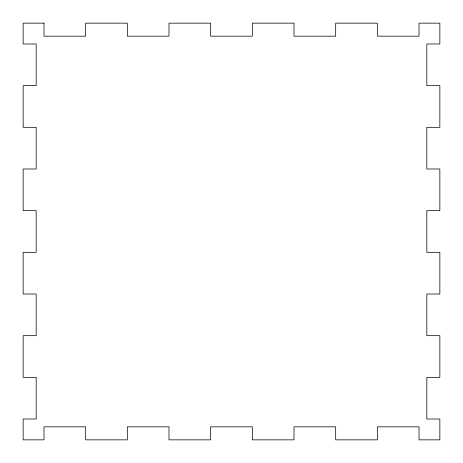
<?xml version="1.0" encoding="UTF-8"?>
<svg xmlns="http://www.w3.org/2000/svg" width="463" height="463" viewBox="0 0 463 463"><rect width="100%" height="100%" fill="white"/><g stroke="black" fill="none" stroke-linecap="round" stroke-linejoin="round"><path stroke-width="0.69" d="M43.985 23.15L23.15 23.15L23.15 43.985L36.172 43.985L36.172 85.655L23.15 85.655L23.15 127.325L36.172 127.325L36.172 168.995L23.15 168.995L23.15 210.665L36.172 210.665L36.172 252.335L23.15 252.335L23.15 294.005L36.172 294.005L36.172 335.675L23.15 335.675L23.15 377.345L36.172 377.345L36.172 419.015L23.15 419.015L23.15 439.85L43.985 439.85L43.985 426.828L85.655 426.828L85.655 439.85L127.325 439.85L127.325 426.828L168.995 426.828L168.995 439.85L210.665 439.85L210.665 426.828L252.335 426.828L252.335 439.85L294.005 439.85L294.005 426.828L335.675 426.828L335.675 439.85L377.345 439.85L377.345 426.828L419.015 426.828L419.015 439.85L439.85 439.85L439.85 419.015L426.828 419.015L426.828 377.345L439.85 377.345L439.85 335.675L426.828 335.675L426.828 294.005L439.85 294.005L439.85 252.335L426.828 252.335L426.828 210.665L439.85 210.665L439.85 168.995L426.828 168.995L426.828 127.325L439.85 127.325L439.85 85.655L426.828 85.655L426.828 43.985L439.85 43.985L439.85 23.15L419.015 23.15L419.015 36.172L377.345 36.172L377.345 23.15L335.675 23.15L335.675 36.172L294.005 36.172L294.005 23.15L252.335 23.15L252.335 36.172L210.665 36.172L210.665 23.15L168.995 23.15L168.995 36.172L127.325 36.172L127.325 23.15L85.655 23.15L85.655 36.172L43.985 36.172L43.985 23.15"/></g></svg>
